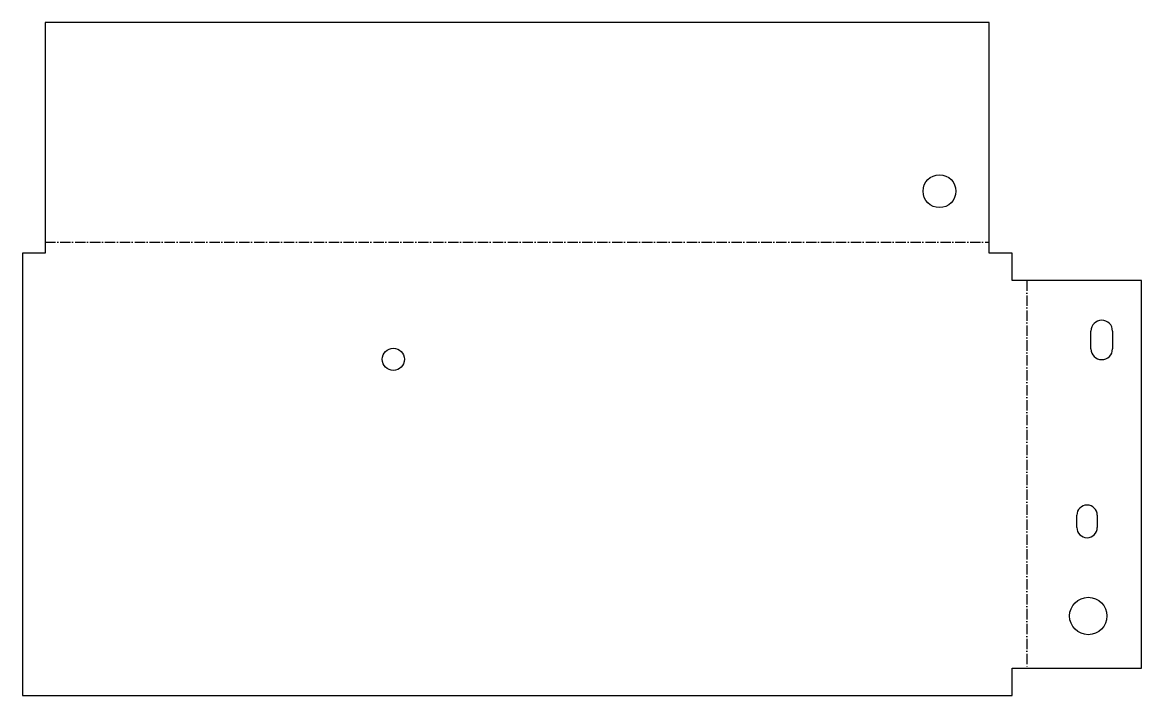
# Model space of a CAD drawing. Header units: millimetres. Extents: x 0 to 274, y 0 to 165.
import ezdxf

# ---------------------------------------------------------------- set-up
doc = ezdxf.new("R2010")
doc.units = ezdxf.units.MM
doc.linetypes.add('DASHDOT', pattern=[3.556, 2.54, -0.508, 0, -0.508])
doc.layers.add('BEND', color=7, linetype='Continuous')
doc.layers.add('CUT', color=7, linetype='Continuous')

msp = doc.modelspace()

# ---------------------------------------------------------------- linework, layer by layer
at = {"layer": 'BEND', "color": 3, "linetype": 'DASHDOT'}
for p, q in [((5.6, 111.11), (236.94, 111.11)), ((246.15, 101.65), (246.15, 6.75))]:
    msp.add_line(p, q, dxfattribs=at)
at = {"layer": 'CUT'}
for p, q in [((236.94, 164.9), (5.6, 164.9)), ((5.6, 164.9), (5.6, 108.4)), ((236.94, 108.4), (236.94, 164.9)), ((5.6, 108.4), (0, 108.4)), ((0, 108.4), (0, 0)), ((242.54, 108.4), (236.94, 108.4)), ((242.54, 101.65), (242.54, 108.4)), ((274.29, 101.65), (242.54, 101.65)), ((274.29, 6.75), (274.29, 101.65)), ((261.87, 84.94), (261.87, 89.3)), ((267.16, 89.3), (267.16, 84.94)), ((258.41, 41.17), (258.41, 44.18)), ((263.42, 44.18), (263.42, 41.17)), ((242.54, 0), (242.54, 6.75)), ((242.54, 6.75), (274.29, 6.75)), ((0, 0), (242.54, 0))]:
    msp.add_line(p, q, dxfattribs=at)
for centre, radius in [((224.75, 123.56), 4.03), ((90.92, 82.37), 2.73), ((261.22, 19.5), 4.58)]:
    msp.add_circle(centre, radius, dxfattribs=at)
for centre, radius, start, end in [((264.51, 89.3), 2.65, 0, 180), ((264.51, 84.94), 2.65, 180, 0), ((260.91, 44.18), 2.5, 0, 180), ((260.91, 41.17), 2.5, 180, 0)]:
    msp.add_arc(centre, radius, start, end, dxfattribs=at)

doc.saveas('drawing.dxf')
